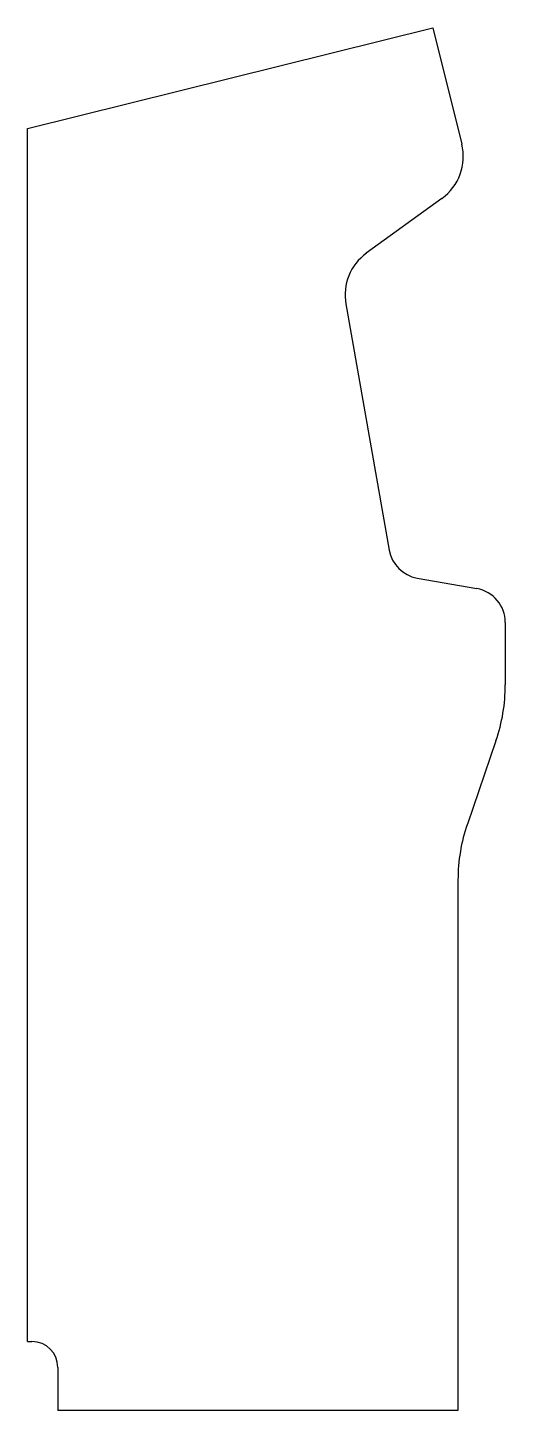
# Model space of a CAD drawing. Extents: x -246 to 309, y -751 to 856.
import ezdxf

# ---------------------------------------------------------------- set-up
doc = ezdxf.new("R2010")
doc.units = 0
doc.layers.get('0').update_dxf_attribs({"linetype": 'CONTINUOUS'})

msp = doc.modelspace()

# ---------------------------------------------------------------- linework, layer by layer
at = {"color": 7, "linetype": 'CONTINUOUS'}
for p, q in [((-245.7, 738.9), (224.9, 856.2)), ((224.9, 856.2), (258.7, 720.8)), ((-245.7, -671.1), (-245.7, 738.9)), ((235.7, 657.8), (147.8, 593.9)), ((124, 535), (174.4, 248.9)), ((206.9, 216.4), (276.2, 204.2)), ((309.3, 164.8), (309.3, 92.3)), ((298.4, 27.3), (265.2, -69.5)), ((254.3, -134.5), (254.3, -751.1)), ((-245.7, -671.1), (-240.7, -671.1)), ((-210.7, -701.1), (-210.7, -751.1)), ((254.3, -751.1), (-210.7, -751.1))]:
    msp.add_line(p, q, dxfattribs=at)
for centre, radius, start, end in [((200.4, 706.3), 60, 306, 14), ((183.1, 545.4), 60, 126, 190), ((213.8, 255.8), 40, 190, 260), ((269.3, 164.8), 40, 0, 80), ((109.3, 92.3), 200, 341.0296, 0), ((454.3, -134.5), 200, 161.0296, 180), ((-240.7, -701.1), 30, 0, 90)]:
    msp.add_arc(centre, radius, start, end, dxfattribs=at)

doc.saveas('drawing.dxf')
